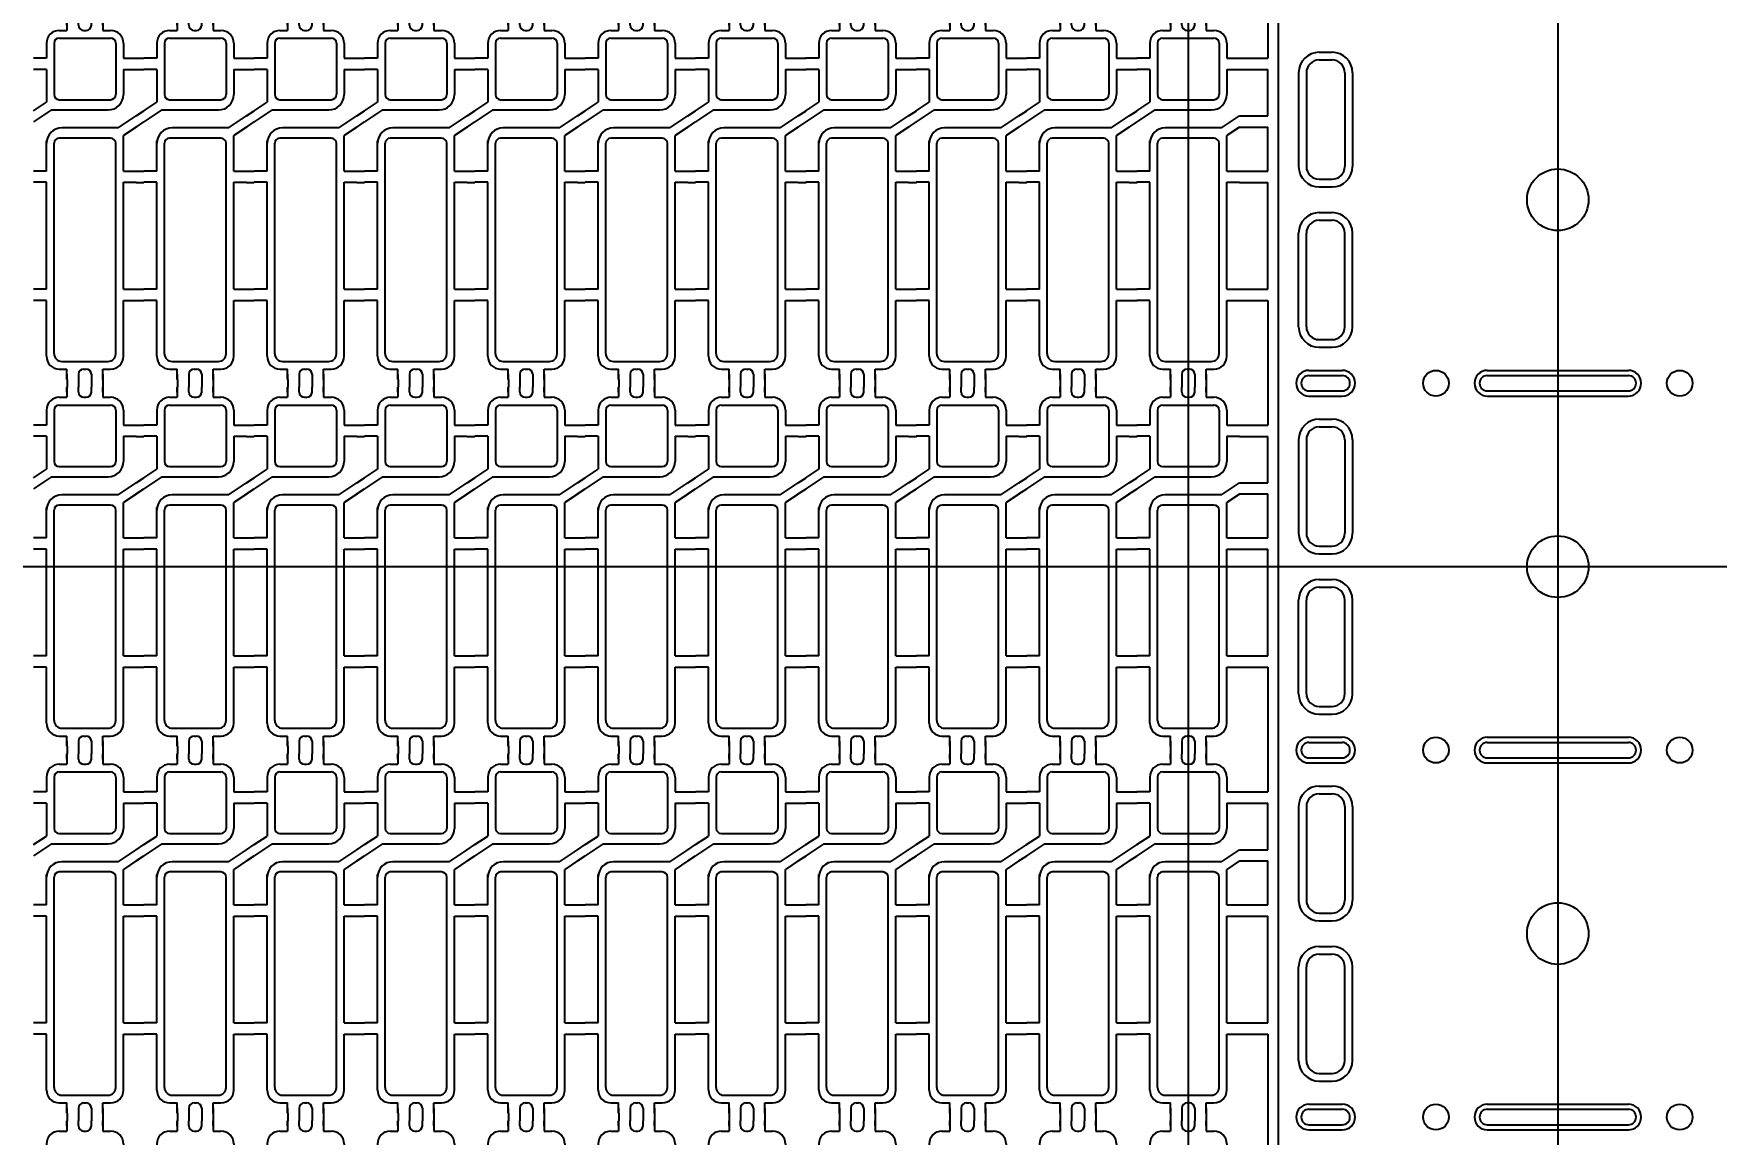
# Model space of a CAD drawing. Header units: millimetres. Extents: x -969 to -640, y 747 to 954.
# Drawn here: x -871.35 to -838.56, y 876.05 to 897.5 of the extents above; entities that cross this region are included whole.
import ezdxf

# ---------------------------------------------------------------- set-up
doc = ezdxf.new("R2010")
doc.units = ezdxf.units.MM
doc.header["$PDMODE"] = 3
doc.header["$PDSIZE"] = -1
doc.linetypes.add('CENTER', pattern=[10.16, 6.35, -1.27, 1.27, -1.27])
doc.linetypes.add('HIDDEN', pattern=[1.905, 1.27, -0.635])
doc.layers.get('DEFPOINTS').update_dxf_attribs({"color": 10})
for name, color, linetype in [('1', 3, 'Continuous'), ('b etching', 1, 'Continuous'), ('CEN', 8, 'CENTER'), ('DIM', 7, 'Continuous'), ('HID', 1, 'HIDDEN')]:
    doc.layers.add(name, color=color, linetype=linetype)
doc.styles.add('SIMPLEX', font='simplex')
doc.styles.get("Standard").update_dxf_attribs({"font": 'txt.shx', "bigfont": 'chineset.shx'})
doc.dimstyles.new('ISO-25', dxfattribs={"dimtxt": 2.5, "dimasz": 2.5, "dimexe": 1.25, "dimexo": 0.625, "dimtad": 1, "dimtxsty": 'Standard', "dimcen": 2.5, "dimadec": 0, "dimazin": 0, "dimtfac": 1, "dimtmove": 0, "dimatfit": 3, "dimfxl": 1, "dimarcsym": 0})

# ---------------------------------------------------------------- blocks, each defined once
blk = doc.blocks.new('_OPEN30')
at = {"color": 0, "linetype": 'ByBlock'}
for p, q in [((-1, 0.268), (0, 0)), ((0, 0), (-1, -0.268)), ((0, 0), (-1, 0))]:
    blk.add_line(p, q, dxfattribs=at)
blk = doc.blocks.new('*D4')
at = {"layer": 'DEFPOINTS', "color": 0, "transparency": 16777216}
for p in [(-899.724, 942.797), (-841.649, 920.116), (-899.724, 858.416)]:
    blk.add_point(p, dxfattribs=at)
at = {"layer": 'DIM', "color": 0, "lineweight": -2, "transparency": 16777216}
for p, q in [((-899.724, 859.416), (-899.724, 943.797)), ((-841.649, 921.116), (-841.649, 943.797)), ((-897.724, 942.797), (-879.615, 942.797)), ((-843.649, 942.797), (-861.758, 942.797))]:
    blk.add_line(p, q, dxfattribs=at)
at = {"layer": 'DIM', "color": 0, "lineweight": -2, "transparency": 16777216, "xscale": 2, "yscale": 2, "zscale": 2, "rotation": 180}
blk.add_blockref('_OPEN30', (-899.724, 942.797), dxfattribs=at)
at = {"layer": 'DIM', "color": 0, "lineweight": -2, "transparency": 16777216, "xscale": 2, "yscale": 2, "zscale": 2}
blk.add_blockref('_OPEN30', (-841.649, 942.797), dxfattribs=at)
at = {"layer": 'DIM', "color": 0, "transparency": 16777216, "insert": (-870.686, 942.797), "char_height": 3, "attachment_point": 5, "style": 'SIMPLEX'}
blk.add_mtext('58,075', dxfattribs=at)
blk = doc.blocks.new('e1')
at = {"layer": '1', "linetype": 'ByBlock'}
for p, q in [((-947.208, 906.381), (-947.058, 906.381)), ((-946.833, 906.481), (-946.833, 906.581)), ((-946.733, 906.381), (-946.683, 906.381)), ((-946.583, 906.481), (-946.583, 906.581)), ((-947.708, 904.814), (-947.458, 904.981)), ((-947.358, 904.831), (-947.708, 904.597)), ((-946.058, 904.481), (-945.708, 904.714)), ((-945.708, 904.497), (-945.958, 904.331)), ((-947.208, 899.781), (-947.058, 899.781)), ((-946.733, 899.781), (-946.683, 899.781)), ((-946.833, 899.681), (-946.833, 899.581)), ((-946.583, 899.681), (-946.583, 899.581))]:
    blk.add_line(p, q, dxfattribs=at)
at = {"layer": '1'}
for p, q in [((-947.058, 906.581), (-947.058, 906.481)), ((-947.058, 906.481), (-947.058, 906.581)), ((-947.058, 906.581), (-947.058, 906.381)), ((-946.358, 906.581), (-946.358, 906.481)), ((-946.358, 906.481), (-946.358, 906.581)), ((-946.358, 906.581), (-946.358, 906.381)), ((-946.358, 906.381), (-946.208, 906.381)), ((-947.458, 906.131), (-947.458, 905.841)), ((-945.958, 906.131), (-945.958, 905.841)), ((-947.458, 905.841), (-947.708, 905.841)), ((-945.958, 905.841), (-945.708, 905.841)), ((-947.458, 905.621), (-947.708, 905.621)), ((-947.458, 905.621), (-947.458, 904.981)), ((-945.958, 905.621), (-945.958, 905.131)), ((-945.958, 905.621), (-945.708, 905.621)), ((-947.358, 904.831), (-946.258, 904.831)), ((-946.058, 904.481), (-947.158, 904.481)), ((-945.958, 903.641), (-945.958, 904.331)), ((-947.458, 903.641), (-947.458, 904.231)), ((-947.458, 903.641), (-947.708, 903.641)), ((-947.458, 903.421), (-947.708, 903.421)), ((-947.458, 901.341), (-947.458, 903.421)), ((-945.958, 903.641), (-945.708, 903.641)), ((-945.958, 901.341), (-945.958, 903.421)), ((-945.958, 903.421), (-945.708, 903.421)), ((-947.458, 901.341), (-947.708, 901.341)), ((-947.458, 901.121), (-947.708, 901.121)), ((-947.458, 900.031), (-947.458, 901.121)), ((-945.958, 901.341), (-945.708, 901.341)), ((-945.958, 900.031), (-945.958, 901.121)), ((-945.958, 901.121), (-945.708, 901.121)), ((-947.058, 899.581), (-947.058, 899.781)), ((-946.358, 899.781), (-946.208, 899.781)), ((-946.358, 899.581), (-946.358, 899.781)), ((-947.058, 899.581), (-947.058, 899.681)), ((-947.058, 899.681), (-947.058, 899.581)), ((-946.358, 899.581), (-946.358, 899.681)), ((-946.358, 899.681), (-946.358, 899.581))]:
    blk.add_line(p, q, dxfattribs=at)
for centre, radius, start, end in [((-947.208, 906.131), 0.25, 90, 180), ((-946.208, 906.131), 0.25, 0, 90), ((-946.258, 905.131), 0.3, 270, 0), ((-947.158, 904.181), 0.3, 90, 180), ((-947.208, 900.031), 0.25, 180, 270), ((-946.208, 900.031), 0.25, 270, 0)]:
    blk.add_arc(centre, radius, start, end, dxfattribs=at)
at = {"layer": '1', "linetype": 'ByBlock'}
for centre, start, end in [((-946.733, 906.481), 180, 270), ((-946.683, 906.481), 270, 0), ((-946.733, 899.681), 90, 180), ((-946.683, 899.681), 0, 90)]:
    blk.add_arc(centre, 0.1, start, end, dxfattribs=at)
blk = doc.blocks.new('e2')
at = {"layer": 'b etching', "linetype": 'ByBlock'}
for p, q in [((-947.308, 906.131), (-947.308, 905.131)), ((-947.208, 906.231), (-946.208, 906.231)), ((-946.108, 906.131), (-946.108, 905.131)), ((-947.208, 905.031), (-946.208, 905.031)), ((-947.308, 900.081), (-947.308, 904.181)), ((-946.208, 904.281), (-947.208, 904.281)), ((-946.108, 900.081), (-946.108, 904.181)), ((-947.158, 899.931), (-946.258, 899.931))]:
    blk.add_line(p, q, dxfattribs=at)
for centre, radius, start, end in [((-947.208, 906.131), 0.1, 90, 180), ((-946.208, 906.131), 0.1, 360, 90), ((-947.208, 905.131), 0.1, 180, 270), ((-946.208, 905.131), 0.1, 270, 360), ((-947.208, 904.181), 0.1, 90, 180), ((-946.208, 904.181), 0.1, 0, 90), ((-947.158, 900.081), 0.15, 180, 270), ((-946.258, 900.081), 0.15, 270, 0)]:
    blk.add_arc(centre, radius, start, end, dxfattribs=at)

msp = doc.modelspace()

# ---------------------------------------------------------------- linework, layer by layer
at = {"layer": '1', "linetype": 'ByBlock'}
for p, q in [((-847.2986804, 899.45640189), (-847.2986804, 897.02640189)), ((-869.3486804, 897.02640189), (-869.1986804, 897.02640189)), ((-869.3486804, 896.80640189), (-869.1986804, 896.80640189)), ((-867.1986804, 897.02640189), (-867.0486804, 897.02640189)), ((-867.1986804, 896.80640189), (-867.0486804, 896.80640189)), ((-865.0486804, 897.02640189), (-864.8986804, 897.02640189)), ((-865.0486804, 896.80640189), (-864.8986804, 896.80640189)), ((-862.8986804, 897.02640189), (-862.7486804, 897.02640189)), ((-862.8986804, 896.80640189), (-862.7486804, 896.80640189)), ((-860.7486804, 897.02640189), (-860.5986804, 897.02640189)), ((-860.7486804, 896.80640189), (-860.5986804, 896.80640189)), ((-858.5986804, 897.02640189), (-858.4486804, 897.02640189)), ((-858.5986804, 896.80640189), (-858.4486804, 896.80640189)), ((-856.4486804, 897.02640189), (-856.2986804, 897.02640189)), ((-856.4486804, 896.80640189), (-856.2986804, 896.80640189)), ((-854.2986804, 897.02640189), (-854.1486804, 897.02640189)), ((-854.2986804, 896.80640189), (-854.1486804, 896.80640189)), ((-852.1486804, 897.02640189), (-851.9986804, 897.02640189)), ((-852.1486804, 896.80640189), (-851.9986804, 896.80640189)), ((-849.9986804, 897.02640189), (-849.8486804, 897.02640189)), ((-849.9986804, 896.80640189), (-849.8486804, 896.80640189)), ((-847.8486804, 897.02640189), (-847.2986804, 897.02640189)), ((-847.8486804, 896.80640189), (-847.2986804, 896.80640189)), ((-847.2986804, 895.89973522), (-847.2986804, 896.80640189)), ((-869.3486804, 895.89973522), (-869.1986804, 895.99973522)), ((-867.1986804, 895.89973522), (-867.0486804, 895.99973522)), ((-865.0486804, 895.89973522), (-864.8986804, 895.99973522)), ((-862.8986804, 895.89973522), (-862.7486804, 895.99973522)), ((-860.7486804, 895.89973522), (-860.5986804, 895.99973522)), ((-858.5986804, 895.89973522), (-858.4486804, 895.99973522)), ((-856.4486804, 895.89973522), (-856.2986804, 895.99973522)), ((-854.2986804, 895.89973522), (-854.1486804, 895.99973522)), ((-852.1486804, 895.89973522), (-851.9986804, 895.99973522)), ((-849.9986804, 895.89973522), (-849.8486804, 895.99973522)), ((-847.8486804, 895.89973522), (-847.2986804, 895.89973522)), ((-869.3486804, 895.68306855), (-869.1986804, 895.78306855)), ((-867.1986804, 895.68306855), (-867.0486804, 895.78306855)), ((-865.0486804, 895.68306855), (-864.8986804, 895.78306855)), ((-862.8986804, 895.68306855), (-862.7486804, 895.78306855)), ((-860.7486804, 895.68306855), (-860.5986804, 895.78306855)), ((-858.5986804, 895.68306855), (-858.4486804, 895.78306855)), ((-856.4486804, 895.68306855), (-856.2986804, 895.78306855)), ((-854.2986804, 895.68306855), (-854.1486804, 895.78306855)), ((-852.1486804, 895.68306855), (-851.9986804, 895.78306855)), ((-849.9986804, 895.68306855), (-849.8486804, 895.78306855)), ((-847.8486804, 895.68306855), (-847.2986804, 895.68306855)), ((-847.2986804, 894.82640189), (-847.2986804, 895.68306855)), ((-869.3486804, 894.82640189), (-869.1986804, 894.82640189)), ((-867.1986804, 894.82640189), (-867.0486804, 894.82640189)), ((-865.0486804, 894.82640189), (-864.8986804, 894.82640189)), ((-862.8986804, 894.82640189), (-862.7486804, 894.82640189)), ((-860.7486804, 894.82640189), (-860.5986804, 894.82640189)), ((-858.5986804, 894.82640189), (-858.4486804, 894.82640189)), ((-856.4486804, 894.82640189), (-856.2986804, 894.82640189)), ((-854.2986804, 894.82640189), (-854.1486804, 894.82640189)), ((-852.1486804, 894.82640189), (-851.9986804, 894.82640189)), ((-849.9986804, 894.82640189), (-849.8486804, 894.82640189)), ((-847.8486804, 894.82640189), (-847.2986804, 894.82640189)), ((-869.3486804, 894.60640189), (-869.1986804, 894.60640189)), ((-867.1986804, 894.60640189), (-867.0486804, 894.60640189)), ((-865.0486804, 894.60640189), (-864.8986804, 894.60640189)), ((-862.8986804, 894.60640189), (-862.7486804, 894.60640189)), ((-860.7486804, 894.60640189), (-860.5986804, 894.60640189)), ((-858.5986804, 894.60640189), (-858.4486804, 894.60640189)), ((-856.4486804, 894.60640189), (-856.2986804, 894.60640189)), ((-854.2986804, 894.60640189), (-854.1486804, 894.60640189)), ((-852.1486804, 894.60640189), (-851.9986804, 894.60640189)), ((-849.9986804, 894.60640189), (-849.8486804, 894.60640189)), ((-847.8486804, 894.60640189), (-847.2986804, 894.60640189)), ((-847.2986804, 892.52640189), (-847.2986804, 894.60640189)), ((-869.3486804, 892.52640189), (-869.1986804, 892.52640189)), ((-867.1986804, 892.52640189), (-867.0486804, 892.52640189)), ((-865.0486804, 892.52640189), (-864.8986804, 892.52640189)), ((-862.8986804, 892.52640189), (-862.7486804, 892.52640189)), ((-860.7486804, 892.52640189), (-860.5986804, 892.52640189)), ((-858.5986804, 892.52640189), (-858.4486804, 892.52640189)), ((-856.4486804, 892.52640189), (-856.2986804, 892.52640189)), ((-854.2986804, 892.52640189), (-854.1486804, 892.52640189)), ((-852.1486804, 892.52640189), (-851.9986804, 892.52640189)), ((-849.9986804, 892.52640189), (-849.8486804, 892.52640189)), ((-847.8486804, 892.52640189), (-847.2986804, 892.52640189)), ((-869.3486804, 892.30640189), (-869.1986804, 892.30640189)), ((-867.1986804, 892.30640189), (-867.0486804, 892.30640189)), ((-865.0486804, 892.30640189), (-864.8986804, 892.30640189)), ((-862.8986804, 892.30640189), (-862.7486804, 892.30640189)), ((-860.7486804, 892.30640189), (-860.5986804, 892.30640189)), ((-858.5986804, 892.30640189), (-858.4486804, 892.30640189)), ((-856.4486804, 892.30640189), (-856.2986804, 892.30640189)), ((-854.2986804, 892.30640189), (-854.1486804, 892.30640189)), ((-852.1486804, 892.30640189), (-851.9986804, 892.30640189)), ((-849.9986804, 892.30640189), (-849.8486804, 892.30640189)), ((-847.8486804, 892.30640189), (-847.2986804, 892.30640189)), ((-847.2986804, 892.30640189), (-847.2986804, 889.87640189)), ((-870.6986804, 890.76640189), (-870.6986804, 890.61640189)), ((-870.4736804, 890.76640189), (-870.4736804, 890.61640189)), ((-870.2236804, 890.76640189), (-870.2236804, 890.61640189)), ((-869.9986804, 890.76640189), (-869.9986804, 890.61640189)), ((-868.5486804, 890.76640189), (-868.5486804, 890.61640189)), ((-868.3236804, 890.76640189), (-868.3236804, 890.61640189)), ((-868.0736804, 890.76640189), (-868.0736804, 890.61640189)), ((-867.8486804, 890.76640189), (-867.8486804, 890.61640189)), ((-866.3986804, 890.76640189), (-866.3986804, 890.61640189)), ((-866.1736804, 890.76640189), (-866.1736804, 890.61640189)), ((-865.9236804, 890.76640189), (-865.9236804, 890.61640189)), ((-865.6986804, 890.76640189), (-865.6986804, 890.61640189)), ((-864.2486804, 890.76640189), (-864.2486804, 890.61640189)), ((-864.0236804, 890.76640189), (-864.0236804, 890.61640189)), ((-863.7736804, 890.76640189), (-863.7736804, 890.61640189)), ((-863.5486804, 890.76640189), (-863.5486804, 890.61640189)), ((-862.0986804, 890.76640189), (-862.0986804, 890.61640189)), ((-861.8736804, 890.76640189), (-861.8736804, 890.61640189)), ((-861.6236804, 890.76640189), (-861.6236804, 890.61640189)), ((-861.3986804, 890.76640189), (-861.3986804, 890.61640189)), ((-859.9486804, 890.76640189), (-859.9486804, 890.61640189)), ((-859.7236804, 890.76640189), (-859.7236804, 890.61640189)), ((-859.4736804, 890.76640189), (-859.4736804, 890.61640189)), ((-859.2486804, 890.76640189), (-859.2486804, 890.61640189)), ((-857.7986804, 890.76640189), (-857.7986804, 890.61640189)), ((-857.5736804, 890.76640189), (-857.5736804, 890.61640189)), ((-857.3236804, 890.76640189), (-857.3236804, 890.61640189)), ((-857.0986804, 890.76640189), (-857.0986804, 890.61640189)), ((-855.6486804, 890.76640189), (-855.6486804, 890.61640189)), ((-855.4236804, 890.76640189), (-855.4236804, 890.61640189)), ((-855.1736804, 890.76640189), (-855.1736804, 890.61640189)), ((-854.9486804, 890.76640189), (-854.9486804, 890.61640189)), ((-853.4986804, 890.76640189), (-853.4986804, 890.61640189)), ((-853.2736804, 890.76640189), (-853.2736804, 890.61640189)), ((-853.0236804, 890.76640189), (-853.0236804, 890.61640189)), ((-852.7986804, 890.76640189), (-852.7986804, 890.61640189)), ((-851.3486804, 890.76640189), (-851.3486804, 890.61640189)), ((-851.1236804, 890.76640189), (-851.1236804, 890.61640189)), ((-850.8736804, 890.76640189), (-850.8736804, 890.61640189)), ((-850.6486804, 890.76640189), (-850.6486804, 890.61640189)), ((-849.1986804, 890.76640189), (-849.1986804, 890.61640189)), ((-848.9736804, 890.76640189), (-848.9736804, 890.61640189)), ((-848.7236804, 890.76640189), (-848.7236804, 890.61640189)), ((-848.4986804, 890.76640189), (-848.4986804, 890.61640189)), ((-869.3486804, 889.87640189), (-869.1986804, 889.87640189)), ((-869.3486804, 889.65640189), (-869.1986804, 889.65640189)), ((-867.1986804, 889.87640189), (-867.0486804, 889.87640189)), ((-867.1986804, 889.65640189), (-867.0486804, 889.65640189)), ((-865.0486804, 889.87640189), (-864.8986804, 889.87640189)), ((-865.0486804, 889.65640189), (-864.8986804, 889.65640189)), ((-862.8986804, 889.87640189), (-862.7486804, 889.87640189)), ((-862.8986804, 889.65640189), (-862.7486804, 889.65640189)), ((-860.7486804, 889.87640189), (-860.5986804, 889.87640189)), ((-860.7486804, 889.65640189), (-860.5986804, 889.65640189)), ((-858.5986804, 889.87640189), (-858.4486804, 889.87640189)), ((-858.5986804, 889.65640189), (-858.4486804, 889.65640189)), ((-856.4486804, 889.87640189), (-856.2986804, 889.87640189)), ((-856.4486804, 889.65640189), (-856.2986804, 889.65640189)), ((-854.2986804, 889.87640189), (-854.1486804, 889.87640189)), ((-854.2986804, 889.65640189), (-854.1486804, 889.65640189)), ((-852.1486804, 889.87640189), (-851.9986804, 889.87640189)), ((-852.1486804, 889.65640189), (-851.9986804, 889.65640189)), ((-849.9986804, 889.87640189), (-849.8486804, 889.87640189)), ((-849.9986804, 889.65640189), (-849.8486804, 889.65640189)), ((-847.8486804, 889.87640189), (-847.2986804, 889.87640189)), ((-847.8486804, 889.65640189), (-847.2986804, 889.65640189)), ((-847.2986804, 888.74973522), (-847.2986804, 889.65640189)), ((-869.3486804, 888.74973522), (-869.1986804, 888.84973522)), ((-869.3486804, 888.53306855), (-869.1986804, 888.63306855)), ((-867.1986804, 888.74973522), (-867.0486804, 888.84973522)), ((-867.1986804, 888.53306855), (-867.0486804, 888.63306855)), ((-865.0486804, 888.74973522), (-864.8986804, 888.84973522)), ((-865.0486804, 888.53306855), (-864.8986804, 888.63306855)), ((-862.8986804, 888.74973522), (-862.7486804, 888.84973522)), ((-862.8986804, 888.53306855), (-862.7486804, 888.63306855)), ((-860.7486804, 888.74973522), (-860.5986804, 888.84973522)), ((-860.7486804, 888.53306855), (-860.5986804, 888.63306855)), ((-858.5986804, 888.74973522), (-858.4486804, 888.84973522)), ((-858.5986804, 888.53306855), (-858.4486804, 888.63306855)), ((-856.4486804, 888.74973522), (-856.2986804, 888.84973522)), ((-856.4486804, 888.53306855), (-856.2986804, 888.63306855)), ((-854.2986804, 888.74973522), (-854.1486804, 888.84973522)), ((-854.2986804, 888.53306855), (-854.1486804, 888.63306855)), ((-852.1486804, 888.74973522), (-851.9986804, 888.84973522)), ((-852.1486804, 888.53306855), (-851.9986804, 888.63306855)), ((-849.9986804, 888.74973522), (-849.8486804, 888.84973522)), ((-849.9986804, 888.53306855), (-849.8486804, 888.63306855)), ((-847.8486804, 888.74973522), (-847.2986804, 888.74973522)), ((-847.8486804, 888.53306855), (-847.2986804, 888.53306855)), ((-847.2986804, 887.67640189), (-847.2986804, 888.53306855)), ((-869.3486804, 887.67640189), (-869.1986804, 887.67640189)), ((-867.1986804, 887.67640189), (-867.0486804, 887.67640189)), ((-865.0486804, 887.67640189), (-864.8986804, 887.67640189)), ((-862.8986804, 887.67640189), (-862.7486804, 887.67640189)), ((-860.7486804, 887.67640189), (-860.5986804, 887.67640189)), ((-858.5986804, 887.67640189), (-858.4486804, 887.67640189)), ((-856.4486804, 887.67640189), (-856.2986804, 887.67640189)), ((-854.2986804, 887.67640189), (-854.1486804, 887.67640189)), ((-852.1486804, 887.67640189), (-851.9986804, 887.67640189)), ((-849.9986804, 887.67640189), (-849.8486804, 887.67640189)), ((-847.8486804, 887.67640189), (-847.2986804, 887.67640189)), ((-869.3486804, 887.45640189), (-869.1986804, 887.45640189)), ((-867.1986804, 887.45640189), (-867.0486804, 887.45640189)), ((-865.0486804, 887.45640189), (-864.8986804, 887.45640189)), ((-862.8986804, 887.45640189), (-862.7486804, 887.45640189)), ((-860.7486804, 887.45640189), (-860.5986804, 887.45640189)), ((-858.5986804, 887.45640189), (-858.4486804, 887.45640189)), ((-856.4486804, 887.45640189), (-856.2986804, 887.45640189)), ((-854.2986804, 887.45640189), (-854.1486804, 887.45640189)), ((-852.1486804, 887.45640189), (-851.9986804, 887.45640189)), ((-849.9986804, 887.45640189), (-849.8486804, 887.45640189)), ((-847.8486804, 887.45640189), (-847.2986804, 887.45640189)), ((-847.2986804, 885.37640189), (-847.2986804, 887.45640189)), ((-869.3486804, 885.37640189), (-869.1986804, 885.37640189)), ((-867.1986804, 885.37640189), (-867.0486804, 885.37640189)), ((-865.0486804, 885.37640189), (-864.8986804, 885.37640189)), ((-862.8986804, 885.37640189), (-862.7486804, 885.37640189)), ((-860.7486804, 885.37640189), (-860.5986804, 885.37640189)), ((-858.5986804, 885.37640189), (-858.4486804, 885.37640189)), ((-856.4486804, 885.37640189), (-856.2986804, 885.37640189)), ((-854.2986804, 885.37640189), (-854.1486804, 885.37640189)), ((-852.1486804, 885.37640189), (-851.9986804, 885.37640189)), ((-849.9986804, 885.37640189), (-849.8486804, 885.37640189)), ((-847.8486804, 885.37640189), (-847.2986804, 885.37640189)), ((-869.3486804, 885.15640189), (-869.1986804, 885.15640189)), ((-867.1986804, 885.15640189), (-867.0486804, 885.15640189)), ((-865.0486804, 885.15640189), (-864.8986804, 885.15640189)), ((-862.8986804, 885.15640189), (-862.7486804, 885.15640189)), ((-860.7486804, 885.15640189), (-860.5986804, 885.15640189)), ((-858.5986804, 885.15640189), (-858.4486804, 885.15640189)), ((-856.4486804, 885.15640189), (-856.2986804, 885.15640189)), ((-854.2986804, 885.15640189), (-854.1486804, 885.15640189)), ((-852.1486804, 885.15640189), (-851.9986804, 885.15640189)), ((-849.9986804, 885.15640189), (-849.8486804, 885.15640189)), ((-847.8486804, 885.15640189), (-847.2986804, 885.15640189)), ((-847.2986804, 885.15640189), (-847.2986804, 882.72640189)), ((-870.6986804, 883.61640189), (-870.6986804, 883.46640189)), ((-870.4736804, 883.61640189), (-870.4736804, 883.46640189)), ((-870.2236804, 883.61640189), (-870.2236804, 883.46640189)), ((-869.9986804, 883.61640189), (-869.9986804, 883.46640189)), ((-868.5486804, 883.61640189), (-868.5486804, 883.46640189)), ((-868.3236804, 883.61640189), (-868.3236804, 883.46640189)), ((-868.0736804, 883.61640189), (-868.0736804, 883.46640189)), ((-867.8486804, 883.61640189), (-867.8486804, 883.46640189)), ((-866.3986804, 883.61640189), (-866.3986804, 883.46640189)), ((-866.1736804, 883.61640189), (-866.1736804, 883.46640189)), ((-865.9236804, 883.61640189), (-865.9236804, 883.46640189)), ((-865.6986804, 883.61640189), (-865.6986804, 883.46640189)), ((-864.2486804, 883.61640189), (-864.2486804, 883.46640189)), ((-864.0236804, 883.61640189), (-864.0236804, 883.46640189)), ((-863.7736804, 883.61640189), (-863.7736804, 883.46640189)), ((-863.5486804, 883.61640189), (-863.5486804, 883.46640189)), ((-862.0986804, 883.61640189), (-862.0986804, 883.46640189)), ((-861.8736804, 883.61640189), (-861.8736804, 883.46640189)), ((-861.6236804, 883.61640189), (-861.6236804, 883.46640189)), ((-861.3986804, 883.61640189), (-861.3986804, 883.46640189)), ((-859.9486804, 883.61640189), (-859.9486804, 883.46640189)), ((-859.7236804, 883.61640189), (-859.7236804, 883.46640189)), ((-859.4736804, 883.61640189), (-859.4736804, 883.46640189)), ((-859.2486804, 883.61640189), (-859.2486804, 883.46640189)), ((-857.7986804, 883.61640189), (-857.7986804, 883.46640189)), ((-857.5736804, 883.61640189), (-857.5736804, 883.46640189)), ((-857.3236804, 883.61640189), (-857.3236804, 883.46640189)), ((-857.0986804, 883.61640189), (-857.0986804, 883.46640189)), ((-855.6486804, 883.61640189), (-855.6486804, 883.46640189)), ((-855.4236804, 883.61640189), (-855.4236804, 883.46640189)), ((-855.1736804, 883.61640189), (-855.1736804, 883.46640189)), ((-854.9486804, 883.61640189), (-854.9486804, 883.46640189)), ((-853.4986804, 883.61640189), (-853.4986804, 883.46640189)), ((-853.2736804, 883.61640189), (-853.2736804, 883.46640189)), ((-853.0236804, 883.61640189), (-853.0236804, 883.46640189)), ((-852.7986804, 883.61640189), (-852.7986804, 883.46640189)), ((-851.3486804, 883.61640189), (-851.3486804, 883.46640189)), ((-851.1236804, 883.61640189), (-851.1236804, 883.46640189)), ((-850.8736804, 883.61640189), (-850.8736804, 883.46640189)), ((-850.6486804, 883.61640189), (-850.6486804, 883.46640189)), ((-849.1986804, 883.61640189), (-849.1986804, 883.46640189)), ((-848.9736804, 883.61640189), (-848.9736804, 883.46640189)), ((-848.7236804, 883.61640189), (-848.7236804, 883.46640189)), ((-848.4986804, 883.61640189), (-848.4986804, 883.46640189)), ((-869.3486804, 882.72640189), (-869.1986804, 882.72640189)), ((-867.1986804, 882.72640189), (-867.0486804, 882.72640189)), ((-865.0486804, 882.72640189), (-864.8986804, 882.72640189)), ((-862.8986804, 882.72640189), (-862.7486804, 882.72640189)), ((-860.7486804, 882.72640189), (-860.5986804, 882.72640189)), ((-858.5986804, 882.72640189), (-858.4486804, 882.72640189)), ((-856.4486804, 882.72640189), (-856.2986804, 882.72640189)), ((-854.2986804, 882.72640189), (-854.1486804, 882.72640189)), ((-852.1486804, 882.72640189), (-851.9986804, 882.72640189)), ((-849.9986804, 882.72640189), (-849.8486804, 882.72640189)), ((-847.8486804, 882.72640189), (-847.2986804, 882.72640189)), ((-869.3486804, 882.50640189), (-869.1986804, 882.50640189)), ((-867.1986804, 882.50640189), (-867.0486804, 882.50640189)), ((-865.0486804, 882.50640189), (-864.8986804, 882.50640189)), ((-862.8986804, 882.50640189), (-862.7486804, 882.50640189)), ((-860.7486804, 882.50640189), (-860.5986804, 882.50640189)), ((-858.5986804, 882.50640189), (-858.4486804, 882.50640189)), ((-856.4486804, 882.50640189), (-856.2986804, 882.50640189)), ((-854.2986804, 882.50640189), (-854.1486804, 882.50640189)), ((-852.1486804, 882.50640189), (-851.9986804, 882.50640189)), ((-849.9986804, 882.50640189), (-849.8486804, 882.50640189)), ((-847.8486804, 882.50640189), (-847.2986804, 882.50640189)), ((-847.2986804, 881.59973522), (-847.2986804, 882.50640189)), ((-869.3486804, 881.59973522), (-869.1986804, 881.69973522)), ((-867.1986804, 881.59973522), (-867.0486804, 881.69973522)), ((-865.0486804, 881.59973522), (-864.8986804, 881.69973522)), ((-862.8986804, 881.59973522), (-862.7486804, 881.69973522)), ((-860.7486804, 881.59973522), (-860.5986804, 881.69973522)), ((-858.5986804, 881.59973522), (-858.4486804, 881.69973522)), ((-856.4486804, 881.59973522), (-856.2986804, 881.69973522)), ((-854.2986804, 881.59973522), (-854.1486804, 881.69973522)), ((-852.1486804, 881.59973522), (-851.9986804, 881.69973522)), ((-849.9986804, 881.59973522), (-849.8486804, 881.69973522)), ((-869.3486804, 881.38306855), (-869.1986804, 881.48306855)), ((-867.1986804, 881.38306855), (-867.0486804, 881.48306855)), ((-865.0486804, 881.38306855), (-864.8986804, 881.48306855)), ((-862.8986804, 881.38306855), (-862.7486804, 881.48306855)), ((-860.7486804, 881.38306855), (-860.5986804, 881.48306855)), ((-858.5986804, 881.38306855), (-858.4486804, 881.48306855)), ((-856.4486804, 881.38306855), (-856.2986804, 881.48306855)), ((-854.2986804, 881.38306855), (-854.1486804, 881.48306855)), ((-852.1486804, 881.38306855), (-851.9986804, 881.48306855)), ((-849.9986804, 881.38306855), (-849.8486804, 881.48306855)), ((-847.8486804, 881.59973522), (-847.2986804, 881.59973522)), ((-847.8486804, 881.38306855), (-847.2986804, 881.38306855)), ((-847.2986804, 880.52640189), (-847.2986804, 881.38306855)), ((-869.3486804, 880.52640189), (-869.1986804, 880.52640189)), ((-867.1986804, 880.52640189), (-867.0486804, 880.52640189)), ((-865.0486804, 880.52640189), (-864.8986804, 880.52640189)), ((-862.8986804, 880.52640189), (-862.7486804, 880.52640189)), ((-860.7486804, 880.52640189), (-860.5986804, 880.52640189)), ((-858.5986804, 880.52640189), (-858.4486804, 880.52640189)), ((-856.4486804, 880.52640189), (-856.2986804, 880.52640189)), ((-854.2986804, 880.52640189), (-854.1486804, 880.52640189)), ((-852.1486804, 880.52640189), (-851.9986804, 880.52640189)), ((-849.9986804, 880.52640189), (-849.8486804, 880.52640189)), ((-847.8486804, 880.52640189), (-847.2986804, 880.52640189)), ((-869.3486804, 880.30640189), (-869.1986804, 880.30640189)), ((-867.1986804, 880.30640189), (-867.0486804, 880.30640189)), ((-865.0486804, 880.30640189), (-864.8986804, 880.30640189)), ((-862.8986804, 880.30640189), (-862.7486804, 880.30640189)), ((-860.7486804, 880.30640189), (-860.5986804, 880.30640189)), ((-858.5986804, 880.30640189), (-858.4486804, 880.30640189)), ((-856.4486804, 880.30640189), (-856.2986804, 880.30640189)), ((-854.2986804, 880.30640189), (-854.1486804, 880.30640189)), ((-852.1486804, 880.30640189), (-851.9986804, 880.30640189)), ((-849.9986804, 880.30640189), (-849.8486804, 880.30640189)), ((-847.8486804, 880.30640189), (-847.2986804, 880.30640189)), ((-847.2986804, 878.22640189), (-847.2986804, 880.30640189)), ((-869.3486804, 878.22640189), (-869.1986804, 878.22640189)), ((-867.1986804, 878.22640189), (-867.0486804, 878.22640189)), ((-865.0486804, 878.22640189), (-864.8986804, 878.22640189)), ((-862.8986804, 878.22640189), (-862.7486804, 878.22640189)), ((-860.7486804, 878.22640189), (-860.5986804, 878.22640189)), ((-858.5986804, 878.22640189), (-858.4486804, 878.22640189)), ((-856.4486804, 878.22640189), (-856.2986804, 878.22640189)), ((-854.2986804, 878.22640189), (-854.1486804, 878.22640189)), ((-852.1486804, 878.22640189), (-851.9986804, 878.22640189)), ((-849.9986804, 878.22640189), (-849.8486804, 878.22640189)), ((-847.8486804, 878.22640189), (-847.2986804, 878.22640189)), ((-869.3486804, 878.00640189), (-869.1986804, 878.00640189)), ((-867.1986804, 878.00640189), (-867.0486804, 878.00640189)), ((-865.0486804, 878.00640189), (-864.8986804, 878.00640189)), ((-862.8986804, 878.00640189), (-862.7486804, 878.00640189)), ((-860.7486804, 878.00640189), (-860.5986804, 878.00640189)), ((-858.5986804, 878.00640189), (-858.4486804, 878.00640189)), ((-856.4486804, 878.00640189), (-856.2986804, 878.00640189)), ((-854.2986804, 878.00640189), (-854.1486804, 878.00640189)), ((-852.1486804, 878.00640189), (-851.9986804, 878.00640189)), ((-849.9986804, 878.00640189), (-849.8486804, 878.00640189)), ((-847.8486804, 878.00640189), (-847.2986804, 878.00640189)), ((-847.2986804, 878.00640189), (-847.2986804, 875.57640189)), ((-870.6986804, 876.46640189), (-870.6986804, 876.31640189)), ((-870.4736804, 876.46640189), (-870.4736804, 876.31640189)), ((-870.2236804, 876.46640189), (-870.2236804, 876.31640189)), ((-869.9986804, 876.46640189), (-869.9986804, 876.31640189)), ((-868.5486804, 876.46640189), (-868.5486804, 876.31640189)), ((-868.3236804, 876.46640189), (-868.3236804, 876.31640189)), ((-868.0736804, 876.46640189), (-868.0736804, 876.31640189)), ((-867.8486804, 876.46640189), (-867.8486804, 876.31640189)), ((-866.3986804, 876.46640189), (-866.3986804, 876.31640189)), ((-866.1736804, 876.46640189), (-866.1736804, 876.31640189)), ((-865.9236804, 876.46640189), (-865.9236804, 876.31640189)), ((-865.6986804, 876.46640189), (-865.6986804, 876.31640189)), ((-864.2486804, 876.46640189), (-864.2486804, 876.31640189)), ((-864.0236804, 876.46640189), (-864.0236804, 876.31640189)), ((-863.7736804, 876.46640189), (-863.7736804, 876.31640189)), ((-863.5486804, 876.46640189), (-863.5486804, 876.31640189)), ((-862.0986804, 876.46640189), (-862.0986804, 876.31640189)), ((-861.8736804, 876.46640189), (-861.8736804, 876.31640189)), ((-861.6236804, 876.46640189), (-861.6236804, 876.31640189)), ((-861.3986804, 876.46640189), (-861.3986804, 876.31640189)), ((-859.9486804, 876.46640189), (-859.9486804, 876.31640189)), ((-859.7236804, 876.46640189), (-859.7236804, 876.31640189)), ((-859.4736804, 876.46640189), (-859.4736804, 876.31640189)), ((-859.2486804, 876.46640189), (-859.2486804, 876.31640189)), ((-857.7986804, 876.46640189), (-857.7986804, 876.31640189)), ((-857.5736804, 876.46640189), (-857.5736804, 876.31640189)), ((-857.3236804, 876.46640189), (-857.3236804, 876.31640189)), ((-857.0986804, 876.46640189), (-857.0986804, 876.31640189)), ((-855.6486804, 876.46640189), (-855.6486804, 876.31640189)), ((-855.4236804, 876.46640189), (-855.4236804, 876.31640189)), ((-855.1736804, 876.46640189), (-855.1736804, 876.31640189)), ((-854.9486804, 876.46640189), (-854.9486804, 876.31640189)), ((-853.4986804, 876.46640189), (-853.4986804, 876.31640189)), ((-853.2736804, 876.46640189), (-853.2736804, 876.31640189)), ((-853.0236804, 876.46640189), (-853.0236804, 876.31640189)), ((-852.7986804, 876.46640189), (-852.7986804, 876.31640189)), ((-851.3486804, 876.46640189), (-851.3486804, 876.31640189)), ((-851.1236804, 876.46640189), (-851.1236804, 876.31640189)), ((-850.8736804, 876.46640189), (-850.8736804, 876.31640189)), ((-850.6486804, 876.46640189), (-850.6486804, 876.31640189)), ((-849.1986804, 876.46640189), (-849.1986804, 876.31640189)), ((-848.9736804, 876.46640189), (-848.9736804, 876.31640189)), ((-848.7236804, 876.46640189), (-848.7236804, 876.31640189)), ((-848.4986804, 876.46640189), (-848.4986804, 876.31640189))]:
    msp.add_line(p, q, dxfattribs=at)
at = {"layer": '1'}
for p, q in [((-846.2986804, 896.99140189), (-846.0486804, 896.99140189)), ((-846.5486804, 896.74140189), (-846.5486804, 894.91640189)), ((-845.7986804, 896.74140189), (-845.7986804, 894.91640189)), ((-846.2986804, 894.66640189), (-846.0486804, 894.66640189)), ((-846.2986804, 893.86640189), (-846.0486804, 893.86640189)), ((-846.5486804, 891.79140189), (-846.5486804, 893.61640189)), ((-845.7986804, 891.79140189), (-845.7986804, 893.61640189)), ((-846.2986804, 891.54140189), (-846.0486804, 891.54140189)), ((-846.4986804, 890.84140189), (-845.8486804, 890.84140189)), ((-846.4986804, 890.84140189), (-845.8486804, 890.84140189)), ((-843.0236804, 890.84140189), (-840.2736804, 890.84140189)), ((-841.1486804, 890.84140189), (-840.2736804, 890.84140189)), ((-846.4986804, 890.54140189), (-845.8486804, 890.54140189)), ((-846.4986804, 890.54140189), (-845.8486804, 890.54140189)), ((-843.0236804, 890.54140189), (-840.2736804, 890.54140189)), ((-841.1486804, 890.54140189), (-840.2736804, 890.54140189)), ((-846.5486804, 889.59140189), (-846.5486804, 887.76640189)), ((-846.2986804, 889.84140189), (-846.0486804, 889.84140189)), ((-845.7986804, 889.59140189), (-845.7986804, 887.76640189)), ((-846.2986804, 887.51640189), (-846.0486804, 887.51640189)), ((-846.2986804, 886.71640189), (-846.0486804, 886.71640189)), ((-846.5486804, 884.64140189), (-846.5486804, 886.46640189)), ((-845.7986804, 884.64140189), (-845.7986804, 886.46640189)), ((-846.2986804, 884.39140189), (-846.0486804, 884.39140189)), ((-846.4986804, 883.69140189), (-845.8486804, 883.69140189)), ((-846.4986804, 883.69140189), (-845.8486804, 883.69140189)), ((-843.0236804, 883.69140189), (-840.2736804, 883.69140189)), ((-841.1486804, 883.69140189), (-840.2736804, 883.69140189)), ((-846.4986804, 883.39140189), (-845.8486804, 883.39140189)), ((-846.4986804, 883.39140189), (-845.8486804, 883.39140189)), ((-843.0236804, 883.39140189), (-840.2736804, 883.39140189)), ((-841.1486804, 883.39140189), (-840.2736804, 883.39140189)), ((-846.2986804, 882.69140189), (-846.0486804, 882.69140189)), ((-846.5486804, 882.44140189), (-846.5486804, 880.61640189)), ((-845.7986804, 882.44140189), (-845.7986804, 880.61640189)), ((-846.2986804, 880.36640189), (-846.0486804, 880.36640189)), ((-846.2986804, 879.56640189), (-846.0486804, 879.56640189)), ((-846.5486804, 877.49140189), (-846.5486804, 879.31640189)), ((-845.7986804, 877.49140189), (-845.7986804, 879.31640189)), ((-846.2986804, 877.24140189), (-846.0486804, 877.24140189)), ((-846.4986804, 876.54140189), (-845.8486804, 876.54140189)), ((-846.4986804, 876.54140189), (-845.8486804, 876.54140189)), ((-843.0236804, 876.54140189), (-840.2736804, 876.54140189)), ((-841.1486804, 876.54140189), (-840.2736804, 876.54140189)), ((-846.4986804, 876.24140189), (-845.8486804, 876.24140189)), ((-846.4986804, 876.24140189), (-845.8486804, 876.24140189)), ((-843.0236804, 876.24140189), (-840.2736804, 876.24140189)), ((-841.1486804, 876.24140189), (-840.2736804, 876.24140189))]:
    msp.add_line(p, q, dxfattribs=at)
for centre, radius in [((-841.6486804, 894.26640189), 0.6), ((-844.0236804, 890.69140189), 0.25), ((-839.2736804, 890.69140189), 0.25), ((-841.6486804, 887.11640189), 0.6), ((-844.0236804, 883.54140189), 0.25), ((-839.2736804, 883.54140189), 0.25), ((-841.6486804, 879.96640189), 0.6), ((-844.0236804, 876.39140189), 0.25), ((-839.2736804, 876.39140189), 0.25)]:
    msp.add_circle(centre, radius, dxfattribs=at)
for centre, radius, start, end in [((-846.2986804, 896.74140189), 0.25, 90, 180), ((-846.0486804, 896.74140189), 0.25, 0, 90), ((-846.2986804, 894.91640189), 0.25, 180, 270), ((-846.0486804, 894.91640189), 0.25, 270, 0), ((-846.2986804, 893.61640189), 0.25, 90, 180), ((-846.0486804, 893.61640189), 0.25, 360, 90), ((-846.2986804, 891.79140189), 0.25, 180, 270), ((-846.0486804, 891.79140189), 0.25, 270, 360), ((-846.4986804, 890.69140189), 0.15, 90, 270), ((-846.4986804, 890.69140189), 0.15, 90, 270), ((-845.8486804, 890.69140189), 0.15, 270, 90), ((-845.8486804, 890.69140189), 0.15, 270, 90), ((-843.0236804, 890.69140189), 0.15, 90, 270), ((-843.0236804, 890.69140189), 0.15, 90, 270), ((-840.2736804, 890.69140189), 0.15, 270, 90), ((-840.2736804, 890.69140189), 0.15, 270, 90), ((-846.2986804, 889.59140189), 0.25, 90, 180), ((-846.0486804, 889.59140189), 0.25, 0, 90), ((-846.2986804, 887.76640189), 0.25, 180, 270), ((-846.0486804, 887.76640189), 0.25, 270, 0), ((-846.2986804, 886.46640189), 0.25, 90, 180), ((-846.0486804, 886.46640189), 0.25, 360, 90), ((-846.2986804, 884.64140189), 0.25, 180, 270), ((-846.0486804, 884.64140189), 0.25, 270, 360), ((-846.4986804, 883.54140189), 0.15, 90, 270), ((-846.4986804, 883.54140189), 0.15, 90, 270), ((-845.8486804, 883.54140189), 0.15, 270, 90), ((-845.8486804, 883.54140189), 0.15, 270, 90), ((-843.0236804, 883.54140189), 0.15, 90, 270), ((-843.0236804, 883.54140189), 0.15, 90, 270), ((-840.2736804, 883.54140189), 0.15, 270, 90), ((-840.2736804, 883.54140189), 0.15, 270, 90), ((-846.2986804, 882.44140189), 0.25, 90, 180), ((-846.0486804, 882.44140189), 0.25, 0, 90), ((-846.2986804, 880.61640189), 0.25, 180, 270), ((-846.0486804, 880.61640189), 0.25, 270, 0), ((-846.2986804, 879.31640189), 0.25, 90, 180), ((-846.0486804, 879.31640189), 0.25, 360, 90), ((-846.2986804, 877.49140189), 0.25, 180, 270), ((-846.0486804, 877.49140189), 0.25, 270, 360), ((-846.4986804, 876.39140189), 0.15, 90, 270), ((-846.4986804, 876.39140189), 0.15, 90, 270), ((-845.8486804, 876.39140189), 0.15, 270, 90), ((-845.8486804, 876.39140189), 0.15, 270, 90), ((-843.0236804, 876.39140189), 0.15, 90, 270), ((-843.0236804, 876.39140189), 0.15, 90, 270), ((-840.2736804, 876.39140189), 0.15, 270, 90), ((-840.2736804, 876.39140189), 0.15, 270, 90)]:
    msp.add_arc(centre, radius, start, end, dxfattribs=at)
at = {"layer": 'CEN', "linetype": 'ByBlock'}
for p, q in [((-848.8486804, 920.51640189), (-848.8486804, 853.71640189)), ((-841.6486804, 920.11640189), (-841.6486804, 854.11640189)), ((-648.05900889, 887.11640189), (-914.20864364, 887.11640189))]:
    msp.add_line(p, q, dxfattribs=at)
at = {"layer": 'HID', "linetype": 'ByBlock'}
for p, q in [((-847.0986804, 912.36640189), (-847.0986804, 861.86640189)), ((-846.2986804, 897.14140189), (-846.0486804, 897.14140189)), ((-846.6986804, 896.74140189), (-846.6986804, 894.91640189)), ((-845.6486804, 896.74140189), (-845.6486804, 894.91640189)), ((-846.2986804, 894.51640189), (-846.0486804, 894.51640189)), ((-846.2986804, 894.01640189), (-846.0486804, 894.01640189)), ((-846.6986804, 891.79140189), (-846.6986804, 893.61640189)), ((-845.6486804, 891.79140189), (-845.6486804, 893.61640189)), ((-846.2986804, 891.39140189), (-846.0486804, 891.39140189)), ((-846.4986804, 890.94140189), (-845.8486804, 890.94140189)), ((-843.0236804, 890.94140189), (-840.2736804, 890.94140189)), ((-846.4986804, 890.44140189), (-845.8486804, 890.44140189)), ((-843.0236804, 890.44140189), (-840.2736804, 890.44140189)), ((-846.2986804, 889.99140189), (-846.0486804, 889.99140189)), ((-846.6986804, 889.59140189), (-846.6986804, 887.76640189)), ((-845.6486804, 889.59140189), (-845.6486804, 887.76640189)), ((-846.2986804, 887.36640189), (-846.0486804, 887.36640189)), ((-846.2986804, 886.86640189), (-846.0486804, 886.86640189)), ((-846.6986804, 884.64140189), (-846.6986804, 886.46640189)), ((-845.6486804, 884.64140189), (-845.6486804, 886.46640189)), ((-846.2986804, 884.24140189), (-846.0486804, 884.24140189)), ((-846.4986804, 883.79140189), (-845.8486804, 883.79140189)), ((-843.0236804, 883.79140189), (-840.2736804, 883.79140189)), ((-846.4986804, 883.29140189), (-845.8486804, 883.29140189)), ((-843.0236804, 883.29140189), (-840.2736804, 883.29140189)), ((-846.2986804, 882.84140189), (-846.0486804, 882.84140189)), ((-846.6986804, 882.44140189), (-846.6986804, 880.61640189)), ((-845.6486804, 882.44140189), (-845.6486804, 880.61640189)), ((-846.2986804, 880.21640189), (-846.0486804, 880.21640189)), ((-846.2986804, 879.71640189), (-846.0486804, 879.71640189)), ((-846.6986804, 877.49140189), (-846.6986804, 879.31640189)), ((-845.6486804, 877.49140189), (-845.6486804, 879.31640189)), ((-846.2986804, 877.09140189), (-846.0486804, 877.09140189)), ((-846.4986804, 876.64140189), (-845.8486804, 876.64140189)), ((-843.0236804, 876.64140189), (-840.2736804, 876.64140189)), ((-846.4986804, 876.14140189), (-845.8486804, 876.14140189)), ((-843.0236804, 876.14140189), (-840.2736804, 876.14140189))]:
    msp.add_line(p, q, dxfattribs=at)
for centre, radius, start, end in [((-846.2986804, 896.74140189), 0.4, 90, 180), ((-846.0486804, 896.74140189), 0.4, 0, 90), ((-846.2986804, 894.91640189), 0.4, 180, 270), ((-846.0486804, 894.91640189), 0.4, 270, 0), ((-846.2986804, 893.61640189), 0.4, 90, 180), ((-846.0486804, 893.61640189), 0.4, 360, 90), ((-846.2986804, 891.79140189), 0.4, 180, 270), ((-846.0486804, 891.79140189), 0.4, 270, 360), ((-846.4986804, 890.69140189), 0.25, 90, 270), ((-845.8486804, 890.69140189), 0.25, 270, 90), ((-843.0236804, 890.69140189), 0.25, 90, 270), ((-840.2736804, 890.69140189), 0.25, 270, 90), ((-846.2986804, 889.59140189), 0.4, 90, 180), ((-846.0486804, 889.59140189), 0.4, 0, 90), ((-846.2986804, 887.76640189), 0.4, 180, 270), ((-846.0486804, 887.76640189), 0.4, 270, 0), ((-846.2986804, 886.46640189), 0.4, 90, 180), ((-846.0486804, 886.46640189), 0.4, 360, 90), ((-846.2986804, 884.64140189), 0.4, 180, 270), ((-846.0486804, 884.64140189), 0.4, 270, 360), ((-846.4986804, 883.54140189), 0.25, 90, 270), ((-845.8486804, 883.54140189), 0.25, 270, 90), ((-843.0236804, 883.54140189), 0.25, 90, 270), ((-840.2736804, 883.54140189), 0.25, 270, 90), ((-846.2986804, 882.44140189), 0.4, 90, 180), ((-846.0486804, 882.44140189), 0.4, 0, 90), ((-846.2986804, 880.61640189), 0.4, 180, 270), ((-846.0486804, 880.61640189), 0.4, 270, 0), ((-846.2986804, 879.31640189), 0.4, 90, 180), ((-846.0486804, 879.31640189), 0.4, 360, 90), ((-846.2986804, 877.49140189), 0.4, 180, 270), ((-846.0486804, 877.49140189), 0.4, 270, 360), ((-846.4986804, 876.39140189), 0.25, 90, 270), ((-845.8486804, 876.39140189), 0.25, 270, 90), ((-843.0236804, 876.39140189), 0.25, 90, 270), ((-840.2736804, 876.39140189), 0.25, 270, 90)]:
    msp.add_arc(centre, radius, start, end, dxfattribs=at)

# ---------------------------------------------------------------- block references
at = {"linetype": 'ByBlock'}
for name, p in [('e1', (76.35886592, -8.81428571)), ('e1', (78.50886592, -8.81428571)), ('e1', (80.65886592, -8.81428571)), ('e1', (82.80886592, -8.81428571)), ('e1', (84.95886592, -8.81428571)), ('e1', (87.10886592, -8.81428571)), ('e1', (89.25886592, -8.81428571)), ('e1', (91.40886592, -8.81428571)), ('e1', (93.55886592, -8.81428571)), ('e1', (95.70886592, -8.81428571)), ('e1', (97.85886592, -8.81428571)), ('e2', (76.35886592, -8.81428571)), ('e2', (78.50886592, -8.81428571)), ('e2', (80.65886592, -8.81428571)), ('e2', (82.80886592, -8.81428571)), ('e2', (84.95886592, -8.81428571)), ('e2', (87.10886592, -8.81428571)), ('e2', (89.25886592, -8.81428571)), ('e2', (91.40886592, -8.81428571)), ('e2', (93.55886592, -8.81428571)), ('e2', (95.70886592, -8.81428571)), ('e2', (97.85886592, -8.81428571)), ('e1', (76.35886592, -15.96428571)), ('e1', (78.50886592, -15.96428571)), ('e1', (80.65886592, -15.96428571)), ('e1', (82.80886592, -15.96428571)), ('e1', (84.95886592, -15.96428571)), ('e1', (87.10886592, -15.96428571)), ('e1', (89.25886592, -15.96428571)), ('e1', (91.40886592, -15.96428571)), ('e1', (93.55886592, -15.96428571)), ('e1', (95.70886592, -15.96428571)), ('e1', (97.85886592, -15.96428571)), ('e2', (76.35886592, -15.96428571)), ('e2', (78.50886592, -15.96428571)), ('e2', (80.65886592, -15.96428571)), ('e2', (82.80886592, -15.96428571)), ('e2', (84.95886592, -15.96428571)), ('e2', (87.10886592, -15.96428571)), ('e2', (89.25886592, -15.96428571)), ('e2', (91.40886592, -15.96428571)), ('e2', (93.55886592, -15.96428571)), ('e2', (95.70886592, -15.96428571)), ('e2', (97.85886592, -15.96428571)), ('e1', (76.35886592, -23.11428571)), ('e1', (78.50886592, -23.11428571)), ('e1', (80.65886592, -23.11428571)), ('e1', (82.80886592, -23.11428571)), ('e1', (84.95886592, -23.11428571)), ('e1', (87.10886592, -23.11428571)), ('e1', (89.25886592, -23.11428571)), ('e1', (91.40886592, -23.11428571)), ('e1', (93.55886592, -23.11428571)), ('e1', (95.70886592, -23.11428571)), ('e1', (97.85886592, -23.11428571)), ('e2', (76.35886592, -23.11428571)), ('e2', (78.50886592, -23.11428571)), ('e2', (80.65886592, -23.11428571)), ('e2', (82.80886592, -23.11428571)), ('e2', (84.95886592, -23.11428571)), ('e2', (87.10886592, -23.11428571)), ('e2', (89.25886592, -23.11428571)), ('e2', (91.40886592, -23.11428571)), ('e2', (93.55886592, -23.11428571)), ('e2', (95.70886592, -23.11428571)), ('e2', (97.85886592, -23.11428571)), ('e1', (76.35886592, -30.26428571)), ('e1', (78.50886592, -30.26428571)), ('e1', (80.65886592, -30.26428571)), ('e1', (82.80886592, -30.26428571)), ('e1', (84.95886592, -30.26428571)), ('e1', (87.10886592, -30.26428571)), ('e1', (89.25886592, -30.26428571)), ('e1', (91.40886592, -30.26428571)), ('e1', (93.55886592, -30.26428571)), ('e1', (95.70886592, -30.26428571)), ('e1', (97.85886592, -30.26428571))]:
    msp.add_blockref(name, p, dxfattribs=at)

# ---------------------------------------------------------------- dimensions: what is measured, and where the dimension line sits
at = {"layer": 'DIM'}
dim = msp.add_linear_dim(base=(-899.7236803994, 942.7969729261), p1=(-841.6486803994, 920.1164018862), p2=(-899.7236803994, 858.4164018862), dimstyle='ISO-25', override={"dimtxt": 3, "dimasz": 2, "dimexe": 1, "dimexo": 1, "dimgap": 1.5, "dimtad": 0, "dimdec": 8, "dimtxsty": 'SIMPLEX', "dimblk1": 'OPEN30', "dimblk2": 'OPEN30', "dimsah": 1, "dimtp": 0.05, "dimtm": 0.05, "dimtfac": 0.5, "dimtdec": 8}, dxfattribs=at)
dim.commit()
dim.dimension.update_dxf_attribs({"geometry": '*D4', "text_midpoint": (-870.6861803994, 942.7969729261)})

doc.saveas('drawing.dxf')
